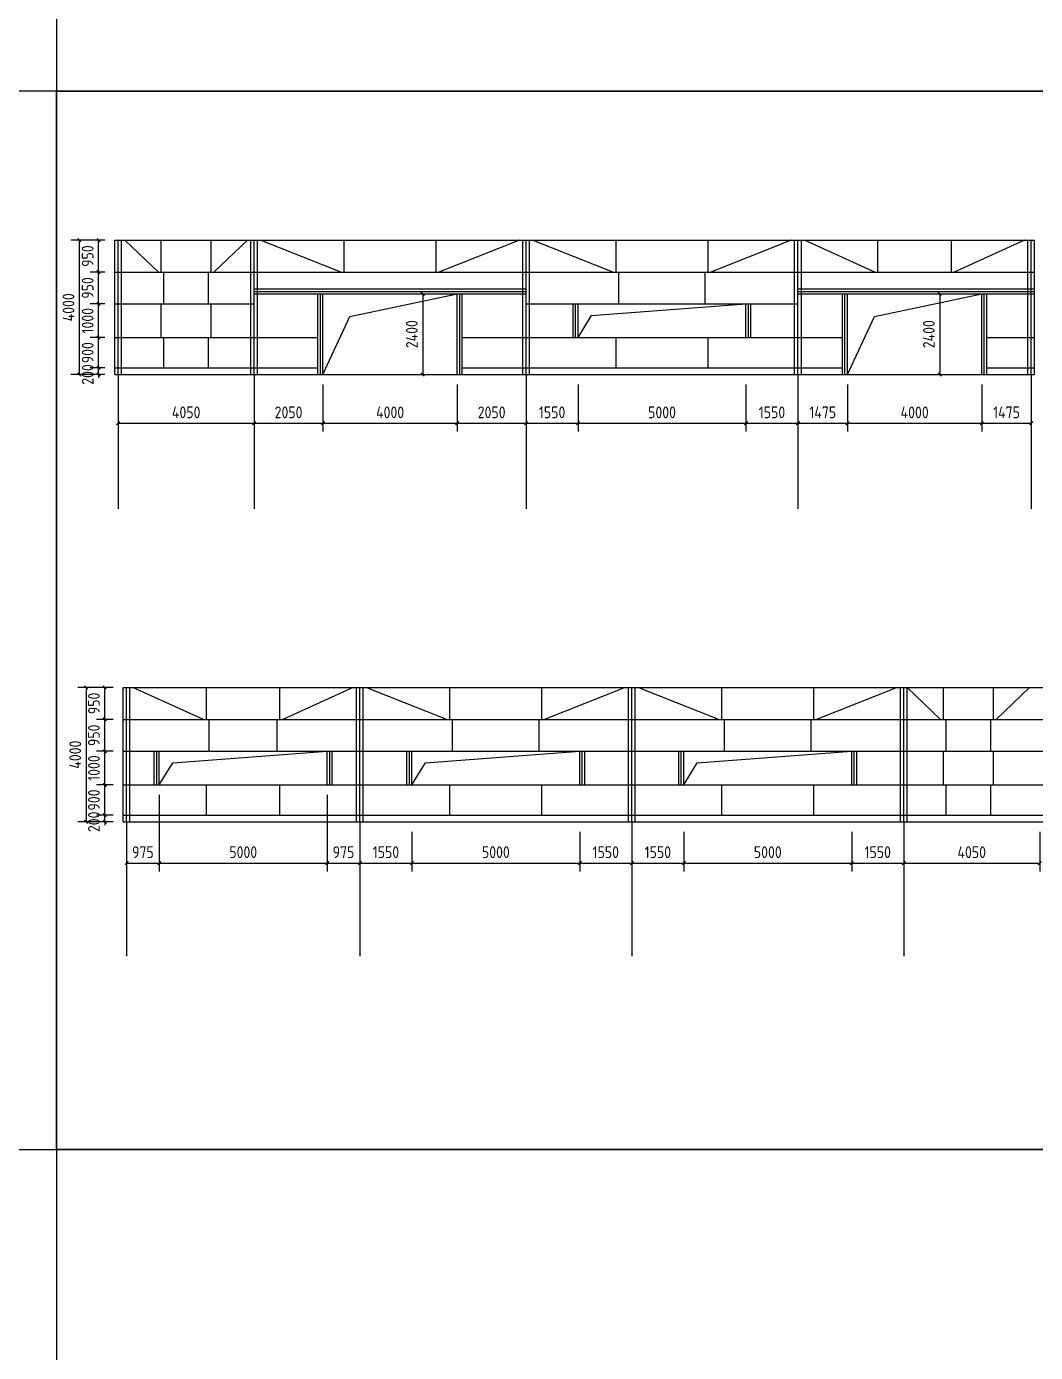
# Model space of a CAD drawing. Extents: x 533809 to 747315, y -17138 to 180511.
# Drawn here: x 594949 to 625005, y 39820 to 79288 of the extents above; entities that cross this region are included whole.
import ezdxf

# ---------------------------------------------------------------- set-up
doc = ezdxf.new("R2010")
doc.units = 0
doc.header["$LTSCALE"] = 1000
doc.header["$MEASUREMENT"] = 0
doc.layers.add('AXIS', color=3, linetype='Continuous')
doc.layers.add('DOTE', color=1, linetype='Continuous')
doc.styles.get("Standard").update_dxf_attribs({"font": 'gbenor.shx', "bigfont": 'gbcbig.shx'})
doc.dimstyles.get("Standard").update_dxf_attribs({"dimscale": 100, "dimtxt": 3.5, "dimasz": 1, "dimexe": 2.5, "dimexo": 3, "dimgap": 1.5, "dimtad": 1, "dimdec": 0, "dimzin": 0, "dimdsep": 46, "dimtxsty": 'Standard', "dimblk": 'ARCHTICK', "dimcen": 0.09, "dimadec": 0, "dimazin": 0, "dimtfac": 1, "dimtdec": 0, "dimtix": 1, "dimtmove": 2, "dimatfit": 3, "dimfxl": 1, "dimtolj": 1, "dimtzin": 0, "dimarcsym": 0})

# ---------------------------------------------------------------- blocks, each defined once
blk = doc.blocks.new('_ArchTick')
at = {"color": 0, "linetype": 'ByBlock', "const_width": 0.4}
blk.add_lwpolyline([(-0.5, -0.5), (0.5, 0.5)], dxfattribs=at)
blk = doc.blocks.new('*D1454')
at = {"layer": 'AXIS', "color": 3, "lineweight": -2}
for p, q in [((601730, 68630), (601730, 67229)), ((603780, 68630), (603780, 67229)), ((601730, 67479), (603780, 67479))]:
    blk.add_line(p, q, dxfattribs=at)
at = {"layer": 'Defpoints', "color": 0}
for p in [(601730, 68930), (603780, 68930), (603780, 67479)]:
    blk.add_point(p, dxfattribs=at)
at = {"layer": 'AXIS', "color": 3, "lineweight": -2, "xscale": 100, "yscale": 100, "zscale": 100, "rotation": 180}
blk.add_blockref('_ArchTick', (601730, 67479), dxfattribs=at)
at = {"layer": 'AXIS', "color": 3, "lineweight": -2, "xscale": 100, "yscale": 100, "zscale": 100}
blk.add_blockref('_ArchTick', (603780, 67479), dxfattribs=at)
at = {"layer": 'AXIS', "color": 0, "insert": (602755, 67804), "char_height": 350, "attachment_point": 5}
blk.add_mtext('\\A1;2050', dxfattribs=at)
blk = doc.blocks.new('*D1455')
at = {"layer": 'AXIS', "color": 3, "lineweight": -2}
for p, q in [((603780, 68630), (603780, 67229)), ((607780, 68630), (607780, 67229)), ((603780, 67479), (607780, 67479))]:
    blk.add_line(p, q, dxfattribs=at)
at = {"layer": 'Defpoints', "color": 0}
for p in [(603780, 68930), (607780, 68930), (607780, 67479)]:
    blk.add_point(p, dxfattribs=at)
at = {"layer": 'AXIS', "color": 3, "lineweight": -2, "xscale": 100, "yscale": 100, "zscale": 100, "rotation": 180}
blk.add_blockref('_ArchTick', (603780, 67479), dxfattribs=at)
at = {"layer": 'AXIS', "color": 3, "lineweight": -2, "xscale": 100, "yscale": 100, "zscale": 100}
blk.add_blockref('_ArchTick', (607780, 67479), dxfattribs=at)
at = {"layer": 'AXIS', "color": 0, "insert": (605780, 67804), "char_height": 350, "attachment_point": 5}
blk.add_mtext('\\A1;4000', dxfattribs=at)
blk = doc.blocks.new('*D1456')
at = {"layer": 'AXIS', "color": 3, "lineweight": -2}
for p, q in [((607780, 68630), (607780, 67229)), ((609830, 68630), (609830, 67229)), ((607780, 67479), (609830, 67479))]:
    blk.add_line(p, q, dxfattribs=at)
at = {"layer": 'Defpoints', "color": 0}
for p in [(607780, 68930), (609830, 68930), (609830, 67479)]:
    blk.add_point(p, dxfattribs=at)
at = {"layer": 'AXIS', "color": 3, "lineweight": -2, "xscale": 100, "yscale": 100, "zscale": 100, "rotation": 180}
blk.add_blockref('_ArchTick', (607780, 67479), dxfattribs=at)
at = {"layer": 'AXIS', "color": 3, "lineweight": -2, "xscale": 100, "yscale": 100, "zscale": 100}
blk.add_blockref('_ArchTick', (609830, 67479), dxfattribs=at)
at = {"layer": 'AXIS', "color": 0, "insert": (608805, 67804), "char_height": 350, "attachment_point": 5}
blk.add_mtext('\\A1;2050', dxfattribs=at)
blk = doc.blocks.new('*D1457')
at = {"layer": 'AXIS', "color": 3, "lineweight": -2}
for p, q in [((609830, 68630), (609830, 67229)), ((611380, 68630), (611380, 67229)), ((609830, 67479), (611380, 67479))]:
    blk.add_line(p, q, dxfattribs=at)
at = {"layer": 'Defpoints', "color": 0}
for p in [(609830, 68930), (611380, 68930), (611380, 67479)]:
    blk.add_point(p, dxfattribs=at)
at = {"layer": 'AXIS', "color": 3, "lineweight": -2, "xscale": 100, "yscale": 100, "zscale": 100, "rotation": 180}
blk.add_blockref('_ArchTick', (609830, 67479), dxfattribs=at)
at = {"layer": 'AXIS', "color": 3, "lineweight": -2, "xscale": 100, "yscale": 100, "zscale": 100}
blk.add_blockref('_ArchTick', (611380, 67479), dxfattribs=at)
at = {"layer": 'AXIS', "color": 0, "insert": (610605, 67804), "char_height": 350, "attachment_point": 5}
blk.add_mtext('\\A1;1550', dxfattribs=at)
blk = doc.blocks.new('*D1458')
at = {"layer": 'AXIS', "color": 3, "lineweight": -2}
for p, q in [((617930, 68630), (617930, 67229)), ((619405, 68630), (619405, 67229)), ((617930, 67479), (619405, 67479))]:
    blk.add_line(p, q, dxfattribs=at)
at = {"layer": 'Defpoints', "color": 0}
for p in [(617930, 68930), (619405, 68930), (619405, 67479)]:
    blk.add_point(p, dxfattribs=at)
at = {"layer": 'AXIS', "color": 3, "lineweight": -2, "xscale": 100, "yscale": 100, "zscale": 100, "rotation": 180}
blk.add_blockref('_ArchTick', (617930, 67479), dxfattribs=at)
at = {"layer": 'AXIS', "color": 3, "lineweight": -2, "xscale": 100, "yscale": 100, "zscale": 100}
blk.add_blockref('_ArchTick', (619405, 67479), dxfattribs=at)
at = {"layer": 'AXIS', "color": 0, "insert": (618667, 67804), "char_height": 350, "attachment_point": 5}
blk.add_mtext('\\A1;1475', dxfattribs=at)
blk = doc.blocks.new('*D1459')
at = {"layer": 'AXIS', "color": 3, "lineweight": -2}
for p, q in [((619405, 68630), (619405, 67229)), ((623405, 68630), (623405, 67229)), ((619405, 67479), (623405, 67479))]:
    blk.add_line(p, q, dxfattribs=at)
at = {"layer": 'Defpoints', "color": 0}
for p in [(619405, 68930), (623405, 68930), (623405, 67479)]:
    blk.add_point(p, dxfattribs=at)
at = {"layer": 'AXIS', "color": 3, "lineweight": -2, "xscale": 100, "yscale": 100, "zscale": 100, "rotation": 180}
blk.add_blockref('_ArchTick', (619405, 67479), dxfattribs=at)
at = {"layer": 'AXIS', "color": 3, "lineweight": -2, "xscale": 100, "yscale": 100, "zscale": 100}
blk.add_blockref('_ArchTick', (623405, 67479), dxfattribs=at)
at = {"layer": 'AXIS', "color": 0, "insert": (621405, 67804), "char_height": 350, "attachment_point": 5}
blk.add_mtext('\\A1;4000', dxfattribs=at)
blk = doc.blocks.new('*D1460')
at = {"layer": 'AXIS', "color": 3, "lineweight": -2}
for p, q in [((623405, 68630), (623405, 67229)), ((624880, 68630), (624880, 67229)), ((623405, 67479), (624880, 67479))]:
    blk.add_line(p, q, dxfattribs=at)
at = {"layer": 'Defpoints', "color": 0}
for p in [(623405, 68930), (624880, 68930), (624880, 67479)]:
    blk.add_point(p, dxfattribs=at)
at = {"layer": 'AXIS', "color": 3, "lineweight": -2, "xscale": 100, "yscale": 100, "zscale": 100, "rotation": 180}
blk.add_blockref('_ArchTick', (623405, 67479), dxfattribs=at)
at = {"layer": 'AXIS', "color": 3, "lineweight": -2, "xscale": 100, "yscale": 100, "zscale": 100}
blk.add_blockref('_ArchTick', (624880, 67479), dxfattribs=at)
at = {"layer": 'AXIS', "color": 0, "insert": (624142, 67804), "char_height": 350, "attachment_point": 5}
blk.add_mtext('\\A1;1475', dxfattribs=at)
blk = doc.blocks.new('*D1461')
at = {"layer": 'AXIS', "color": 3, "lineweight": -2}
for p, q in [((597680, 68630), (597680, 67229)), ((601730, 68630), (601730, 67229)), ((597680, 67479), (601730, 67479))]:
    blk.add_line(p, q, dxfattribs=at)
at = {"layer": 'Defpoints', "color": 0}
for p in [(597680, 68930), (601730, 68930), (601730, 67479)]:
    blk.add_point(p, dxfattribs=at)
at = {"layer": 'AXIS', "color": 3, "lineweight": -2, "xscale": 100, "yscale": 100, "zscale": 100, "rotation": 180}
blk.add_blockref('_ArchTick', (597680, 67479), dxfattribs=at)
at = {"layer": 'AXIS', "color": 3, "lineweight": -2, "xscale": 100, "yscale": 100, "zscale": 100}
blk.add_blockref('_ArchTick', (601730, 67479), dxfattribs=at)
at = {"layer": 'AXIS', "color": 0, "insert": (599705, 67804), "char_height": 350, "attachment_point": 5}
blk.add_mtext('\\A1;4050', dxfattribs=at)
blk = doc.blocks.new('*D1462')
at = {"layer": 'AXIS', "color": 3, "lineweight": -2}
for p, q in [((597280, 70030), (596846, 70030)), ((597096, 69130), (597096, 70030)), ((597280, 69130), (596846, 69130))]:
    blk.add_line(p, q, dxfattribs=at)
at = {"layer": 'Defpoints', "color": 0}
for p in [(597096, 70030), (597580, 70030), (597580, 69130)]:
    blk.add_point(p, dxfattribs=at)
at = {"layer": 'AXIS', "color": 3, "lineweight": -2, "xscale": 100, "yscale": 100, "zscale": 100}
for p, rotation in [((597096, 70030), 90), ((597096, 69130), 270)]:
    blk.add_blockref('_ArchTick', p, dxfattribs=dict(at, rotation=rotation))
at = {"layer": 'AXIS', "color": 0, "insert": (596771, 69580), "char_height": 350, "attachment_point": 5, "rotation": 90}
blk.add_mtext('\\A1;900', dxfattribs=at)
blk = doc.blocks.new('*D1463')
at = {"layer": 'AXIS', "color": 3, "lineweight": -2}
for p, q in [((597280, 71030), (596846, 71030)), ((597096, 70030), (597096, 71030)), ((597280, 70030), (596846, 70030))]:
    blk.add_line(p, q, dxfattribs=at)
at = {"layer": 'Defpoints', "color": 0}
for p in [(597096, 71030), (597580, 71030), (597580, 70030)]:
    blk.add_point(p, dxfattribs=at)
at = {"layer": 'AXIS', "color": 3, "lineweight": -2, "xscale": 100, "yscale": 100, "zscale": 100}
for p, rotation in [((597096, 71030), 90), ((597096, 70030), 270)]:
    blk.add_blockref('_ArchTick', p, dxfattribs=dict(at, rotation=rotation))
at = {"layer": 'AXIS', "color": 0, "insert": (596771, 70530), "char_height": 350, "attachment_point": 5, "rotation": 90}
blk.add_mtext('\\A1;1000', dxfattribs=at)
blk = doc.blocks.new('*D1464')
at = {"layer": 'AXIS', "color": 3, "lineweight": -2}
for p, q in [((597280, 71980), (596846, 71980)), ((597096, 71030), (597096, 71980)), ((597280, 71030), (596846, 71030))]:
    blk.add_line(p, q, dxfattribs=at)
at = {"layer": 'Defpoints', "color": 0}
for p in [(597096, 71980), (597580, 71980), (597580, 71030)]:
    blk.add_point(p, dxfattribs=at)
at = {"layer": 'AXIS', "color": 3, "lineweight": -2, "xscale": 100, "yscale": 100, "zscale": 100}
for p, rotation in [((597096, 71980), 90), ((597096, 71030), 270)]:
    blk.add_blockref('_ArchTick', p, dxfattribs=dict(at, rotation=rotation))
at = {"layer": 'AXIS', "color": 0, "insert": (596771, 71505), "char_height": 350, "attachment_point": 5, "rotation": 90}
blk.add_mtext('\\A1;950', dxfattribs=at)
blk = doc.blocks.new('*D1465')
at = {"layer": 'AXIS', "color": 3, "lineweight": -2}
for p, q in [((597280, 72930), (596846, 72930)), ((597096, 71980), (597096, 72930)), ((597280, 71980), (596846, 71980))]:
    blk.add_line(p, q, dxfattribs=at)
at = {"layer": 'Defpoints', "color": 0}
for p in [(597096, 72930), (597580, 72930), (597580, 71980)]:
    blk.add_point(p, dxfattribs=at)
at = {"layer": 'AXIS', "color": 3, "lineweight": -2, "xscale": 100, "yscale": 100, "zscale": 100}
for p, rotation in [((597096, 72930), 90), ((597096, 71980), 270)]:
    blk.add_blockref('_ArchTick', p, dxfattribs=dict(at, rotation=rotation))
at = {"layer": 'AXIS', "color": 0, "insert": (596771, 72455), "char_height": 350, "attachment_point": 5, "rotation": 90}
blk.add_mtext('\\A1;950', dxfattribs=at)
blk = doc.blocks.new('*D1466')
at = {"layer": 'AXIS', "color": 3, "lineweight": -2}
for p, q in [((597530, 56715), (597032, 56715)), ((597282, 55815), (597282, 56715)), ((597530, 55815), (597032, 55815))]:
    blk.add_line(p, q, dxfattribs=at)
at = {"layer": 'Defpoints', "color": 0}
for p in [(597282, 56715), (597830, 56715), (597830, 55815)]:
    blk.add_point(p, dxfattribs=at)
at = {"layer": 'AXIS', "color": 3, "lineweight": -2, "xscale": 100, "yscale": 100, "zscale": 100}
for p, rotation in [((597282, 56715), 90), ((597282, 55815), 270)]:
    blk.add_blockref('_ArchTick', p, dxfattribs=dict(at, rotation=rotation))
at = {"layer": 'AXIS', "color": 0, "insert": (596957, 56265), "char_height": 350, "attachment_point": 5, "rotation": 90}
blk.add_mtext('\\A1;900', dxfattribs=at)
blk = doc.blocks.new('*D1467')
at = {"layer": 'AXIS', "color": 3, "lineweight": -2}
for p, q in [((597530, 57715), (597032, 57715)), ((597282, 56715), (597282, 57715)), ((597530, 56715), (597032, 56715))]:
    blk.add_line(p, q, dxfattribs=at)
at = {"layer": 'Defpoints', "color": 0}
for p in [(597282, 57715), (597830, 57715), (597830, 56715)]:
    blk.add_point(p, dxfattribs=at)
at = {"layer": 'AXIS', "color": 3, "lineweight": -2, "xscale": 100, "yscale": 100, "zscale": 100}
for p, rotation in [((597282, 57715), 90), ((597282, 56715), 270)]:
    blk.add_blockref('_ArchTick', p, dxfattribs=dict(at, rotation=rotation))
at = {"layer": 'AXIS', "color": 0, "insert": (596957, 57215), "char_height": 350, "attachment_point": 5, "rotation": 90}
blk.add_mtext('\\A1;1000', dxfattribs=at)
blk = doc.blocks.new('*D1468')
at = {"layer": 'AXIS', "color": 3, "lineweight": -2}
for p, q in [((597530, 58665), (597032, 58665)), ((597282, 57715), (597282, 58665)), ((597530, 57715), (597032, 57715))]:
    blk.add_line(p, q, dxfattribs=at)
at = {"layer": 'Defpoints', "color": 0}
for p in [(597282, 58665), (597830, 58665), (597830, 57715)]:
    blk.add_point(p, dxfattribs=at)
at = {"layer": 'AXIS', "color": 3, "lineweight": -2, "xscale": 100, "yscale": 100, "zscale": 100}
for p, rotation in [((597282, 58665), 90), ((597282, 57715), 270)]:
    blk.add_blockref('_ArchTick', p, dxfattribs=dict(at, rotation=rotation))
at = {"layer": 'AXIS', "color": 0, "insert": (596957, 58190), "char_height": 350, "attachment_point": 5, "rotation": 90}
blk.add_mtext('\\A1;950', dxfattribs=at)
blk = doc.blocks.new('*D1469')
at = {"layer": 'AXIS', "color": 3, "lineweight": -2}
for p, q in [((597530, 59615), (597032, 59615)), ((597282, 58665), (597282, 59615)), ((597530, 58665), (597032, 58665))]:
    blk.add_line(p, q, dxfattribs=at)
at = {"layer": 'Defpoints', "color": 0}
for p in [(597282, 59615), (597830, 59615), (597830, 58665)]:
    blk.add_point(p, dxfattribs=at)
at = {"layer": 'AXIS', "color": 3, "lineweight": -2, "xscale": 100, "yscale": 100, "zscale": 100}
for p, rotation in [((597282, 59615), 90), ((597282, 58665), 270)]:
    blk.add_blockref('_ArchTick', p, dxfattribs=dict(at, rotation=rotation))
at = {"layer": 'AXIS', "color": 0, "insert": (596957, 59140), "char_height": 350, "attachment_point": 5, "rotation": 90}
blk.add_mtext('\\A1;950', dxfattribs=at)
blk = doc.blocks.new('*D1470')
at = {"layer": 'AXIS', "color": 3, "lineweight": -2}
for p, q in [((597530, 59615), (596474, 59615)), ((596724, 59615), (596724, 55615)), ((597530, 55615), (596474, 55615))]:
    blk.add_line(p, q, dxfattribs=at)
at = {"layer": 'Defpoints', "color": 0}
for p in [(597830, 59615), (596724, 55615), (597830, 55615)]:
    blk.add_point(p, dxfattribs=at)
at = {"layer": 'AXIS', "color": 3, "lineweight": -2, "xscale": 100, "yscale": 100, "zscale": 100}
for p, rotation in [((596724, 59615), 90), ((596724, 55615), 270)]:
    blk.add_blockref('_ArchTick', p, dxfattribs=dict(at, rotation=rotation))
at = {"layer": 'AXIS', "color": 0, "insert": (596399, 57615), "char_height": 350, "attachment_point": 5, "rotation": 90}
blk.add_mtext('\\A1;4000', dxfattribs=at)
blk = doc.blocks.new('*D1471')
at = {"layer": 'AXIS', "color": 3, "lineweight": -2}
for p, q in [((597280, 72930), (596274, 72930)), ((596524, 68930), (596524, 72930)), ((597280, 68930), (596274, 68930))]:
    blk.add_line(p, q, dxfattribs=at)
at = {"layer": 'Defpoints', "color": 0}
for p in [(596524, 72930), (597580, 72930), (597580, 68930)]:
    blk.add_point(p, dxfattribs=at)
at = {"layer": 'AXIS', "color": 3, "lineweight": -2, "xscale": 100, "yscale": 100, "zscale": 100}
for p, rotation in [((596524, 72930), 90), ((596524, 68930), 270)]:
    blk.add_blockref('_ArchTick', p, dxfattribs=dict(at, rotation=rotation))
at = {"layer": 'AXIS', "color": 0, "insert": (596199, 70930), "char_height": 350, "attachment_point": 5, "rotation": 90}
blk.add_mtext('\\A1;4000', dxfattribs=at)
blk = doc.blocks.new('*D1472')
at = {"layer": 'AXIS', "color": 3, "lineweight": -2}
for p, q in [((611380, 68630), (611380, 67229)), ((616380, 68630), (616380, 67229)), ((611380, 67479), (616380, 67479))]:
    blk.add_line(p, q, dxfattribs=at)
at = {"layer": 'Defpoints', "color": 0}
for p in [(611380, 68930), (616380, 68930), (616380, 67479)]:
    blk.add_point(p, dxfattribs=at)
at = {"layer": 'AXIS', "color": 3, "lineweight": -2, "xscale": 100, "yscale": 100, "zscale": 100, "rotation": 180}
blk.add_blockref('_ArchTick', (611380, 67479), dxfattribs=at)
at = {"layer": 'AXIS', "color": 3, "lineweight": -2, "xscale": 100, "yscale": 100, "zscale": 100}
blk.add_blockref('_ArchTick', (616380, 67479), dxfattribs=at)
at = {"layer": 'AXIS', "color": 0, "insert": (613880, 67804), "char_height": 350, "attachment_point": 5}
blk.add_mtext('\\A1;5000', dxfattribs=at)
blk = doc.blocks.new('*D1473')
at = {"layer": 'AXIS', "color": 3, "lineweight": -2}
for p, q in [((616380, 68630), (616380, 67229)), ((617930, 68630), (617930, 67229)), ((616380, 67479), (617930, 67479))]:
    blk.add_line(p, q, dxfattribs=at)
at = {"layer": 'Defpoints', "color": 0}
for p in [(616380, 68930), (617930, 68930), (617930, 67479)]:
    blk.add_point(p, dxfattribs=at)
at = {"layer": 'AXIS', "color": 3, "lineweight": -2, "xscale": 100, "yscale": 100, "zscale": 100, "rotation": 180}
blk.add_blockref('_ArchTick', (616380, 67479), dxfattribs=at)
at = {"layer": 'AXIS', "color": 3, "lineweight": -2, "xscale": 100, "yscale": 100, "zscale": 100}
blk.add_blockref('_ArchTick', (617930, 67479), dxfattribs=at)
at = {"layer": 'AXIS', "color": 0, "insert": (617155, 67804), "char_height": 350, "attachment_point": 5}
blk.add_mtext('\\A1;1550', dxfattribs=at)
blk = doc.blocks.new('*D1474')
at = {"layer": 'AXIS', "color": 3, "lineweight": -2}
for p, q in [((598905, 56415), (598905, 54137)), ((597930, 55315), (597930, 54137)), ((597930, 54387), (598905, 54387))]:
    blk.add_line(p, q, dxfattribs=at)
at = {"layer": 'Defpoints', "color": 0}
for p in [(598905, 56715), (597930, 55615), (598905, 54387)]:
    blk.add_point(p, dxfattribs=at)
at = {"layer": 'AXIS', "color": 3, "lineweight": -2, "xscale": 100, "yscale": 100, "zscale": 100, "rotation": 180}
blk.add_blockref('_ArchTick', (597930, 54387), dxfattribs=at)
at = {"layer": 'AXIS', "color": 3, "lineweight": -2, "xscale": 100, "yscale": 100, "zscale": 100}
blk.add_blockref('_ArchTick', (598905, 54387), dxfattribs=at)
at = {"layer": 'AXIS', "color": 0, "insert": (598417, 54712), "char_height": 350, "attachment_point": 5}
blk.add_mtext('\\A1;975', dxfattribs=at)
blk = doc.blocks.new('*D1475')
at = {"layer": 'AXIS', "color": 3, "lineweight": -2}
for p, q in [((598905, 56415), (598905, 54137)), ((603905, 56415), (603905, 54137)), ((598905, 54387), (603905, 54387))]:
    blk.add_line(p, q, dxfattribs=at)
at = {"layer": 'Defpoints', "color": 0}
for p in [(598905, 56715), (603905, 56715), (603905, 54387)]:
    blk.add_point(p, dxfattribs=at)
at = {"layer": 'AXIS', "color": 3, "lineweight": -2, "xscale": 100, "yscale": 100, "zscale": 100, "rotation": 180}
blk.add_blockref('_ArchTick', (598905, 54387), dxfattribs=at)
at = {"layer": 'AXIS', "color": 3, "lineweight": -2, "xscale": 100, "yscale": 100, "zscale": 100}
blk.add_blockref('_ArchTick', (603905, 54387), dxfattribs=at)
at = {"layer": 'AXIS', "color": 0, "insert": (601405, 54712), "char_height": 350, "attachment_point": 5}
blk.add_mtext('\\A1;5000', dxfattribs=at)
blk = doc.blocks.new('*D1476')
at = {"layer": 'AXIS', "color": 3, "lineweight": -2}
for p, q in [((603905, 56415), (603905, 54137)), ((604880, 55315), (604880, 54137)), ((603905, 54387), (604880, 54387))]:
    blk.add_line(p, q, dxfattribs=at)
at = {"layer": 'Defpoints', "color": 0}
for p in [(603905, 56715), (604880, 55615), (604880, 54387)]:
    blk.add_point(p, dxfattribs=at)
at = {"layer": 'AXIS', "color": 3, "lineweight": -2, "xscale": 100, "yscale": 100, "zscale": 100, "rotation": 180}
blk.add_blockref('_ArchTick', (603905, 54387), dxfattribs=at)
at = {"layer": 'AXIS', "color": 3, "lineweight": -2, "xscale": 100, "yscale": 100, "zscale": 100}
blk.add_blockref('_ArchTick', (604880, 54387), dxfattribs=at)
at = {"layer": 'AXIS', "color": 0, "insert": (604392, 54712), "char_height": 350, "attachment_point": 5}
blk.add_mtext('\\A1;975', dxfattribs=at)
blk = doc.blocks.new('*D1477')
at = {"layer": 'AXIS', "color": 3, "lineweight": -2}
for p, q in [((604880, 55315), (604880, 54137)), ((606430, 55315), (606430, 54137)), ((604880, 54387), (606430, 54387))]:
    blk.add_line(p, q, dxfattribs=at)
at = {"layer": 'Defpoints', "color": 0}
for p in [(604880, 55615), (606430, 55615), (606430, 54387)]:
    blk.add_point(p, dxfattribs=at)
at = {"layer": 'AXIS', "color": 3, "lineweight": -2, "xscale": 100, "yscale": 100, "zscale": 100, "rotation": 180}
blk.add_blockref('_ArchTick', (604880, 54387), dxfattribs=at)
at = {"layer": 'AXIS', "color": 3, "lineweight": -2, "xscale": 100, "yscale": 100, "zscale": 100}
blk.add_blockref('_ArchTick', (606430, 54387), dxfattribs=at)
at = {"layer": 'AXIS', "color": 0, "insert": (605655, 54712), "char_height": 350, "attachment_point": 5}
blk.add_mtext('\\A1;1550', dxfattribs=at)
blk = doc.blocks.new('*D1478')
at = {"layer": 'AXIS', "color": 3, "lineweight": -2}
for p, q in [((606430, 55315), (606430, 54137)), ((611430, 55315), (611430, 54137)), ((606430, 54387), (611430, 54387))]:
    blk.add_line(p, q, dxfattribs=at)
at = {"layer": 'Defpoints', "color": 0}
for p in [(606430, 55615), (611430, 55615), (611430, 54387)]:
    blk.add_point(p, dxfattribs=at)
at = {"layer": 'AXIS', "color": 3, "lineweight": -2, "xscale": 100, "yscale": 100, "zscale": 100, "rotation": 180}
blk.add_blockref('_ArchTick', (606430, 54387), dxfattribs=at)
at = {"layer": 'AXIS', "color": 3, "lineweight": -2, "xscale": 100, "yscale": 100, "zscale": 100}
blk.add_blockref('_ArchTick', (611430, 54387), dxfattribs=at)
at = {"layer": 'AXIS', "color": 0, "insert": (608930, 54712), "char_height": 350, "attachment_point": 5}
blk.add_mtext('\\A1;5000', dxfattribs=at)
blk = doc.blocks.new('*D1479')
at = {"layer": 'AXIS', "color": 3, "lineweight": -2}
for p, q in [((611430, 55315), (611430, 54137)), ((612980, 55315), (612980, 54137)), ((611430, 54387), (612980, 54387))]:
    blk.add_line(p, q, dxfattribs=at)
at = {"layer": 'Defpoints', "color": 0}
for p in [(611430, 55615), (612980, 55615), (612980, 54387)]:
    blk.add_point(p, dxfattribs=at)
at = {"layer": 'AXIS', "color": 3, "lineweight": -2, "xscale": 100, "yscale": 100, "zscale": 100, "rotation": 180}
blk.add_blockref('_ArchTick', (611430, 54387), dxfattribs=at)
at = {"layer": 'AXIS', "color": 3, "lineweight": -2, "xscale": 100, "yscale": 100, "zscale": 100}
blk.add_blockref('_ArchTick', (612980, 54387), dxfattribs=at)
at = {"layer": 'AXIS', "color": 0, "insert": (612205, 54712), "char_height": 350, "attachment_point": 5}
blk.add_mtext('\\A1;1550', dxfattribs=at)
blk = doc.blocks.new('*D1480')
at = {"layer": 'AXIS', "color": 3, "lineweight": -2}
for p, q in [((612980, 55315), (612980, 54137)), ((614530, 55315), (614530, 54137)), ((612980, 54387), (614530, 54387))]:
    blk.add_line(p, q, dxfattribs=at)
at = {"layer": 'Defpoints', "color": 0}
for p in [(612980, 55615), (614530, 55615), (614530, 54387)]:
    blk.add_point(p, dxfattribs=at)
at = {"layer": 'AXIS', "color": 3, "lineweight": -2, "xscale": 100, "yscale": 100, "zscale": 100, "rotation": 180}
blk.add_blockref('_ArchTick', (612980, 54387), dxfattribs=at)
at = {"layer": 'AXIS', "color": 3, "lineweight": -2, "xscale": 100, "yscale": 100, "zscale": 100}
blk.add_blockref('_ArchTick', (614530, 54387), dxfattribs=at)
at = {"layer": 'AXIS', "color": 0, "insert": (613755, 54712), "char_height": 350, "attachment_point": 5}
blk.add_mtext('\\A1;1550', dxfattribs=at)
blk = doc.blocks.new('*D1481')
at = {"layer": 'AXIS', "color": 3, "lineweight": -2}
for p, q in [((614530, 55315), (614530, 54137)), ((619530, 55315), (619530, 54137)), ((614530, 54387), (619530, 54387))]:
    blk.add_line(p, q, dxfattribs=at)
at = {"layer": 'Defpoints', "color": 0}
for p in [(614530, 55615), (619530, 55615), (619530, 54387)]:
    blk.add_point(p, dxfattribs=at)
at = {"layer": 'AXIS', "color": 3, "lineweight": -2, "xscale": 100, "yscale": 100, "zscale": 100, "rotation": 180}
blk.add_blockref('_ArchTick', (614530, 54387), dxfattribs=at)
at = {"layer": 'AXIS', "color": 3, "lineweight": -2, "xscale": 100, "yscale": 100, "zscale": 100}
blk.add_blockref('_ArchTick', (619530, 54387), dxfattribs=at)
at = {"layer": 'AXIS', "color": 0, "insert": (617030, 54712), "char_height": 350, "attachment_point": 5}
blk.add_mtext('\\A1;5000', dxfattribs=at)
blk = doc.blocks.new('*D1482')
at = {"layer": 'AXIS', "color": 3, "lineweight": -2}
for p, q in [((619530, 55315), (619530, 54137)), ((621080, 55315), (621080, 54137)), ((619530, 54387), (621080, 54387))]:
    blk.add_line(p, q, dxfattribs=at)
at = {"layer": 'Defpoints', "color": 0}
for p in [(619530, 55615), (621080, 55615), (621080, 54387)]:
    blk.add_point(p, dxfattribs=at)
at = {"layer": 'AXIS', "color": 3, "lineweight": -2, "xscale": 100, "yscale": 100, "zscale": 100, "rotation": 180}
blk.add_blockref('_ArchTick', (619530, 54387), dxfattribs=at)
at = {"layer": 'AXIS', "color": 3, "lineweight": -2, "xscale": 100, "yscale": 100, "zscale": 100}
blk.add_blockref('_ArchTick', (621080, 54387), dxfattribs=at)
at = {"layer": 'AXIS', "color": 0, "insert": (620305, 54712), "char_height": 350, "attachment_point": 5}
blk.add_mtext('\\A1;1550', dxfattribs=at)
blk = doc.blocks.new('*D1483')
at = {"layer": 'AXIS', "color": 3, "lineweight": -2}
for p, q in [((621080, 55315), (621080, 54137)), ((625130, 55315), (625130, 54137)), ((621080, 54387), (625130, 54387))]:
    blk.add_line(p, q, dxfattribs=at)
at = {"layer": 'Defpoints', "color": 0}
for p in [(621080, 55615), (625130, 55615), (625130, 54387)]:
    blk.add_point(p, dxfattribs=at)
at = {"layer": 'AXIS', "color": 3, "lineweight": -2, "xscale": 100, "yscale": 100, "zscale": 100, "rotation": 180}
blk.add_blockref('_ArchTick', (621080, 54387), dxfattribs=at)
at = {"layer": 'AXIS', "color": 3, "lineweight": -2, "xscale": 100, "yscale": 100, "zscale": 100}
blk.add_blockref('_ArchTick', (625130, 54387), dxfattribs=at)
at = {"layer": 'AXIS', "color": 0, "insert": (623105, 54712), "char_height": 350, "attachment_point": 5}
blk.add_mtext('\\A1;4050', dxfattribs=at)
blk = doc.blocks.new('*D1872')
at = {"layer": 'AXIS', "color": 3, "lineweight": -2}
for p, q in [((597280, 69130), (596846, 69130)), ((597096, 69130), (597096, 69230)), ((597096, 68930), (597096, 69130)), ((597280, 68930), (596846, 68930)), ((597096, 68930), (597096, 68830))]:
    blk.add_line(p, q, dxfattribs=at)
at = {"layer": 'Defpoints', "color": 0}
for p in [(597096, 69130), (597580, 69130), (597580, 68930)]:
    blk.add_point(p, dxfattribs=at)
at = {"layer": 'AXIS', "color": 3, "lineweight": -2, "xscale": 100, "yscale": 100, "zscale": 100}
for p, rotation in [((597096, 69130), 270), ((597096, 68930), 90)]:
    blk.add_blockref('_ArchTick', p, dxfattribs=dict(at, rotation=rotation))
at = {"layer": 'AXIS', "color": 0, "insert": (596771, 68930), "char_height": 350, "attachment_point": 5, "rotation": 90}
blk.add_mtext('\\A1;200', dxfattribs=at)
blk = doc.blocks.new('*D1874')
at = {"layer": 'AXIS', "color": 3, "lineweight": -2}
for p, q in [((597530, 55815), (597032, 55815)), ((597282, 55815), (597282, 55915)), ((597282, 55615), (597282, 55815)), ((597530, 55615), (597032, 55615)), ((597282, 55615), (597282, 55515))]:
    blk.add_line(p, q, dxfattribs=at)
at = {"layer": 'Defpoints', "color": 0}
for p in [(597282, 55815), (597830, 55815), (597830, 55615)]:
    blk.add_point(p, dxfattribs=at)
at = {"layer": 'AXIS', "color": 3, "lineweight": -2, "xscale": 100, "yscale": 100, "zscale": 100}
for p, rotation in [((597282, 55815), 270), ((597282, 55615), 90)]:
    blk.add_blockref('_ArchTick', p, dxfattribs=dict(at, rotation=rotation))
at = {"layer": 'AXIS', "color": 0, "insert": (596957, 55615), "char_height": 350, "attachment_point": 5, "rotation": 90}
blk.add_mtext('\\A1;200', dxfattribs=at)
blk = doc.blocks.new('*D2692')
at = {"layer": 'AXIS', "color": 3, "lineweight": -2}
for p, q in [((606533, 71330), (607003, 71330)), ((606753, 71330), (606753, 68930)), ((606533, 68930), (607003, 68930))]:
    blk.add_line(p, q, dxfattribs=at)
at = {"layer": 'Defpoints', "color": 0}
for p in [(606233, 71330), (606233, 68930), (606753, 68930)]:
    blk.add_point(p, dxfattribs=at)
at = {"layer": 'AXIS', "color": 3, "lineweight": -2, "xscale": 100, "yscale": 100, "zscale": 100}
for p, rotation in [((606753, 71330), 90), ((606753, 68930), 270)]:
    blk.add_blockref('_ArchTick', p, dxfattribs=dict(at, rotation=rotation))
at = {"layer": 'AXIS', "color": 0, "insert": (606428, 70130), "char_height": 350, "attachment_point": 5, "rotation": 90}
blk.add_mtext('\\A1;2400', dxfattribs=at)
blk = doc.blocks.new('*D2693')
at = {"layer": 'AXIS', "color": 3, "lineweight": -2}
for p, q in [((622153, 71330), (622153, 68930)), ((622158, 71330), (622403, 71330)), ((622158, 68930), (622403, 68930))]:
    blk.add_line(p, q, dxfattribs=at)
at = {"layer": 'Defpoints', "color": 0}
for p in [(621858, 71330), (621858, 68930), (622153, 68930)]:
    blk.add_point(p, dxfattribs=at)
at = {"layer": 'AXIS', "color": 3, "lineweight": -2, "xscale": 100, "yscale": 100, "zscale": 100}
for p, rotation in [((622153, 71330), 90), ((622153, 68930), 270)]:
    blk.add_blockref('_ArchTick', p, dxfattribs=dict(at, rotation=rotation))
at = {"layer": 'AXIS', "color": 0, "insert": (621828, 70130), "char_height": 350, "attachment_point": 5, "rotation": 90}
blk.add_mtext('\\A1;2400', dxfattribs=at)

msp = doc.modelspace()

# ---------------------------------------------------------------- linework, layer by layer
for p, q in [((597579.7, 72930.3), (624979.7, 72930.3)), ((597579.7, 71980.3), (624979.7, 71980.3)), ((601729.7, 71480.3), (609829.7, 71480.3)), ((617929.7, 71480.3), (624979.7, 71480.3)), ((601729.7, 71405.3), (609829.7, 71405.3)), ((601729.7, 71330.3), (609829.7, 71330.3)), ((604580.5, 70658.7), (607779.7, 71330.3)), ((617929.7, 71405.3), (624979.7, 71405.3)), ((617929.7, 71330.3), (624979.7, 71330.3)), ((620205.5, 70658.7), (623404.7, 71330.3)), ((597579.7, 71030.3), (601729.7, 71030.3)), ((603779.7, 68930.3), (604580.5, 70658.7)), ((609829.7, 71030.3), (617929.7, 71030.3)), ((611379.7, 70030.3), (611781.1, 70684)), ((611781.1, 70684), (616379.7, 71030.3)), ((619404.7, 68930.3), (620205.5, 70658.7)), ((597579.7, 70030.3), (603629.7, 70030.3)), ((607929.7, 70030.3), (619254.7, 70030.3)), ((623554.7, 70030.3), (624979.7, 70030.3)), ((597579.7, 69130.3), (603629.7, 69130.3)), ((607929.7, 69130.3), (619254.7, 69130.3)), ((623554.7, 69130.3), (624979.7, 69130.3)), ((597579.7, 68930.3), (624979.7, 68930.3)), ((597829.7, 59615.3), (625229.7, 59615.3)), ((597829.7, 58665.3), (625229.7, 58665.3)), ((597829.7, 57715.3), (625229.7, 57715.3)), ((599306.1, 57369), (603904.7, 57715.3)), ((606831.1, 57369), (611429.7, 57715.3)), ((614931.1, 57369), (619529.7, 57715.3)), ((598904.7, 56715.3), (599306.1, 57369)), ((606429.7, 56715.3), (606831.1, 57369)), ((614529.7, 56715.3), (614931.1, 57369)), ((597829.7, 56715.3), (625229.7, 56715.3)), ((597829.7, 55815.3), (625229.7, 55815.3)), ((597829.7, 55615.3), (625229.7, 55615.3))]:
    msp.add_line(p, q)
at = {"color": 6}
for p, q in [((597879.7, 72930.3), (598879.7, 71980.3)), ((600529.7, 71980.3), (601529.7, 72930.3)), ((601929.7, 72930.3), (604329.7, 71980.3)), ((609629.7, 72930.3), (607229.7, 71980.3)), ((610029.7, 72930.3), (612429.7, 71980.3)), ((617729.7, 72930.3), (615329.7, 71980.3)), ((618129.7, 72930.3), (620229.7, 71980.3)), ((624679.7, 72930.3), (622579.7, 71980.3)), ((598129.7, 59615.3), (600229.7, 58665.3)), ((604679.7, 59615.3), (602579.7, 58665.3)), ((605079.7, 59615.3), (607479.7, 58665.3)), ((612779.7, 59615.3), (610379.7, 58665.3)), ((613179.7, 59615.3), (615579.7, 58665.3)), ((620879.7, 59615.3), (618479.7, 58665.3)), ((621179.7, 59615.3), (622179.7, 58665.3)), ((623829.7, 58665.3), (624829.7, 59615.3))]:
    msp.add_line(p, q, dxfattribs=at)
for points in [[(595839.1, 77362.3), (640389.1, 77362.3), (640389.1, 108862.3), (595839.1, 108862.3)], [(551289.1, 45862.3), (595839.1, 45862.3), (595839.1, 77362.3), (551289.1, 77362.3)], [(595839.1, 45862.3), (640389.1, 45862.3), (640389.1, 77362.3), (595839.1, 77362.3)], [(595839.1, 14362.3), (640389.1, 14362.3), (640389.1, 45862.3), (595839.1, 45862.3)]]:
    msp.add_lwpolyline(points, close=True)
at = {"layer": 'AXIS'}
for p, q in [((597679.7, 68930.3), (597679.7, 64930.3)), ((601729.7, 68930.3), (601729.7, 64930.3)), ((609829.7, 68930.3), (609829.7, 64930.3)), ((617929.7, 68930.3), (617929.7, 64930.3)), ((624879.7, 68930.3), (624879.7, 64930.3)), ((597929.7, 55615.3), (597929.7, 51615.3)), ((604879.7, 55615.3), (604879.7, 51615.3)), ((612979.7, 55615.3), (612979.7, 51615.3)), ((621079.7, 55615.3), (621079.7, 51615.3))]:
    msp.add_line(p, q, dxfattribs=at)
at = {"layer": 'DOTE', "color": 0}
for p, q in [((597579.7, 68930.3), (597579.7, 72930.3)), ((597779.7, 68930.3), (597779.7, 72930.3)), ((601629.7, 68930.3), (601629.7, 72930.3)), ((601829.7, 68930.3), (601829.7, 72930.3)), ((609729.7, 68930.3), (609729.7, 72930.3)), ((609929.7, 68930.3), (609929.7, 72930.3)), ((617829.7, 68930.3), (617829.7, 72930.3)), ((618029.7, 68930.3), (618029.7, 72930.3)), ((624779.7, 68930.3), (624779.7, 72930.3)), ((624979.7, 68930.3), (624979.7, 72930.3)), ((603629.7, 68930.3), (603629.7, 71330.3)), ((603704.7, 68930.3), (603704.7, 71330.3)), ((603779.7, 68930.3), (603779.7, 71330.3)), ((607779.7, 68930.3), (607779.7, 71330.3)), ((607854.7, 68930.3), (607854.7, 71330.3)), ((607929.7, 68930.3), (607929.7, 71330.3)), ((619254.7, 68930.3), (619254.7, 71330.3)), ((619329.7, 68930.3), (619329.7, 71330.3)), ((619404.7, 68930.3), (619404.7, 71330.3)), ((623404.7, 68930.3), (623404.7, 71330.3)), ((623479.7, 68930.3), (623479.7, 71330.3)), ((623554.7, 68930.3), (623554.7, 71330.3)), ((611229.7, 70030.3), (611229.7, 71030.3)), ((611304.7, 70030.3), (611304.7, 71030.3)), ((611379.7, 70030.3), (611379.7, 71030.3)), ((616379.7, 70030.3), (616379.7, 71030.3)), ((616454.7, 70030.3), (616454.7, 71030.3)), ((616529.7, 70030.3), (616529.7, 71030.3)), ((597829.7, 55615.3), (597829.7, 59615.3)), ((598029.7, 55615.3), (598029.7, 59615.3)), ((604779.7, 55615.3), (604779.7, 59615.3)), ((604979.7, 55615.3), (604979.7, 59615.3)), ((612879.7, 55615.3), (612879.7, 59615.3)), ((613079.7, 55615.3), (613079.7, 59615.3)), ((620979.7, 55615.3), (620979.7, 59615.3)), ((621179.7, 55615.3), (621179.7, 59615.3)), ((598754.7, 56715.3), (598754.7, 57715.3)), ((598829.7, 56715.3), (598829.7, 57715.3)), ((598904.7, 56715.3), (598904.7, 57715.3)), ((603904.7, 56715.3), (603904.7, 57715.3)), ((603979.7, 56715.3), (603979.7, 57715.3)), ((604054.7, 56715.3), (604054.7, 57715.3)), ((606279.7, 56715.3), (606279.7, 57715.3)), ((606354.7, 56715.3), (606354.7, 57715.3)), ((606429.7, 56715.3), (606429.7, 57715.3)), ((611429.7, 56715.3), (611429.7, 57715.3)), ((611504.7, 56715.3), (611504.7, 57715.3)), ((611579.7, 56715.3), (611579.7, 57715.3)), ((614379.7, 56715.3), (614379.7, 57715.3)), ((614454.7, 56715.3), (614454.7, 57715.3)), ((614529.7, 56715.3), (614529.7, 57715.3)), ((619529.7, 56715.3), (619529.7, 57715.3)), ((619604.7, 56715.3), (619604.7, 57715.3)), ((619679.7, 56715.3), (619679.7, 57715.3))]:
    msp.add_line(p, q, dxfattribs=at)
at = {"layer": 'DOTE'}
for p, q in [((597679.7, 68930.3), (597679.7, 72930.3)), ((601729.7, 68930.3), (601729.7, 72930.3)), ((609829.7, 68930.3), (609829.7, 72930.3)), ((617929.7, 68930.3), (617929.7, 72930.3)), ((624879.7, 68930.3), (624879.7, 72930.3)), ((597929.7, 55615.3), (597929.7, 59615.3)), ((604879.7, 55615.3), (604879.7, 59615.3)), ((612979.7, 55615.3), (612979.7, 59615.3)), ((621079.7, 55615.3), (621079.7, 59615.3))]:
    msp.add_line(p, q, dxfattribs=at)
at = {"layer": 'DOTE', "color": 6}
for p, q in [((598959.7, 71980.3), (598959.7, 72930.3)), ((600449.7, 71980.3), (600449.7, 72930.3)), ((604409.7, 71980.3), (604409.7, 72930.3)), ((607149.7, 71980.3), (607149.7, 72930.3)), ((612509.7, 71980.3), (612509.7, 72930.3)), ((615249.7, 71980.3), (615249.7, 72930.3)), ((620309.7, 71980.3), (620309.7, 72930.3)), ((622499.7, 71980.3), (622499.7, 72930.3)), ((599039.7, 71030.3), (599039.7, 71980.3)), ((600369.7, 71030.3), (600369.7, 71980.3)), ((612589.7, 71030.3), (612589.7, 71980.3)), ((615169.7, 71030.3), (615169.7, 71980.3)), ((598959.7, 70030.3), (598959.7, 71030.3)), ((600449.7, 70030.3), (600449.7, 71030.3)), ((599039.7, 69130.3), (599039.7, 70030.3)), ((600369.7, 69130.3), (600369.7, 70030.3)), ((612509.7, 69130.3), (612509.7, 70030.3)), ((615249.7, 69130.3), (615249.7, 70030.3)), ((600309.7, 58665.3), (600309.7, 59615.3)), ((602499.7, 58665.3), (602499.7, 59615.3)), ((607559.7, 58665.3), (607559.7, 59615.3)), ((610299.7, 58665.3), (610299.7, 59615.3)), ((615659.7, 58665.3), (615659.7, 59615.3)), ((618399.7, 58665.3), (618399.7, 59615.3)), ((622259.7, 58665.3), (622259.7, 59615.3)), ((623749.7, 58665.3), (623749.7, 59615.3)), ((600389.7, 57715.3), (600389.7, 58665.3)), ((602419.7, 57715.3), (602419.7, 58665.3)), ((607639.7, 57715.3), (607639.7, 58665.3)), ((610219.7, 57715.3), (610219.7, 58665.3)), ((615739.7, 57715.3), (615739.7, 58665.3)), ((618319.7, 57715.3), (618319.7, 58665.3)), ((622339.7, 57715.3), (622339.7, 58665.3)), ((623669.7, 57715.3), (623669.7, 58665.3)), ((622259.7, 56715.3), (622259.7, 57715.3)), ((623749.7, 56715.3), (623749.7, 57715.3)), ((600309.7, 55815.3), (600309.7, 56715.3)), ((602499.7, 55815.3), (602499.7, 56715.3)), ((607559.7, 55815.3), (607559.7, 56715.3)), ((610299.7, 55815.3), (610299.7, 56715.3)), ((615659.7, 55815.3), (615659.7, 56715.3)), ((618399.7, 55815.3), (618399.7, 56715.3)), ((622339.7, 55815.3), (622339.7, 56715.3)), ((623669.7, 55815.3), (623669.7, 56715.3))]:
    msp.add_line(p, q, dxfattribs=at)

# ---------------------------------------------------------------- dimensions: what is measured, and where the dimension line sits
at = {"layer": 'AXIS', "color": 0}
for p1, p2, distance, picture, middle in [((597579.7, 68930.3), (597579.7, 72930.3), 1056.2, '*D1471', (596198.5, 70930.3)), ((597829.7, 59615.3), (597829.7, 55615.3), -1105.8, '*D1470', (596398.9, 57615.3))]:
    dim = msp.add_aligned_dim(p1=p1, p2=p2, distance=distance, dimstyle='Standard', override={"dimclrd": 3, "dimclre": 3}, dxfattribs=at)
    dim.commit()
    dim.dimension.update_dxf_attribs({"geometry": picture, "text_midpoint": middle})
for base, p1, p2, picture, middle in [((597096.4, 72930.3), (597579.7, 71980.3), (597579.7, 72930.3), '*D1465', (596771.4, 72455.3)), ((597096.4, 71980.3), (597579.7, 71030.3), (597579.7, 71980.3), '*D1464', (596771.4, 71505.3)), ((597096.4, 71030.3), (597579.7, 70030.3), (597579.7, 71030.3), '*D1463', (596771.4, 70530.3)), ((606753.1, 68930.3), (606232.9, 71330.3), (606232.9, 68930.3), '*D2692', (606428.1, 70130.3)), ((622152.5, 68930.3), (621858.2, 71330.3), (621858.2, 68930.3), '*D2693', (621827.5, 70130.3)), ((597096.4, 70030.3), (597579.7, 69130.3), (597579.7, 70030.3), '*D1462', (596771.4, 69580.3)), ((597281.6, 59615.3), (597829.7, 58665.3), (597829.7, 59615.3), '*D1469', (596956.6, 59140.3)), ((597281.6, 58665.3), (597829.7, 57715.3), (597829.7, 58665.3), '*D1468', (596956.6, 58190.3)), ((597281.6, 57715.3), (597829.7, 56715.3), (597829.7, 57715.3), '*D1467', (596956.6, 57215.3)), ((597281.6, 56715.3), (597829.7, 55815.3), (597829.7, 56715.3), '*D1466', (596956.6, 56265.3))]:
    dim = msp.add_linear_dim(base=base, p1=p1, p2=p2, angle=90, dimstyle='Standard', override={"dimclrd": 3, "dimclre": 3}, dxfattribs=at)
    dim.commit()
    dim.dimension.update_dxf_attribs({"geometry": picture, "text_midpoint": middle})
for base, p1, p2, picture, middle in [((597096.4, 69130.3), (597579.7, 68930.3), (597579.7, 69130.3), '*D1872', (596771.4, 68930.3)), ((597281.6, 55815.3), (597829.7, 55615.3), (597829.7, 55815.3), '*D1874', (596956.6, 55615.3))]:
    dim = msp.add_linear_dim(base=base, p1=p1, p2=p2, angle=90, dimstyle='Standard', override={"dimclrd": 3, "dimclre": 3}, dxfattribs=at)
    dim.commit()
    dim.dimension.update_dxf_attribs({"geometry": picture, "text_midpoint": middle, "dimtype": 160})
for base, p1, p2, picture, middle in [((601729.7, 67478.9), (597679.7, 68930.3), (601729.7, 68930.3), '*D1461', (599704.7, 67803.9)), ((603779.7, 67478.9), (601729.7, 68930.3), (603779.7, 68930.3), '*D1454', (602754.7, 67803.9)), ((607779.7, 67478.9), (603779.7, 68930.3), (607779.7, 68930.3), '*D1455', (605779.7, 67803.9)), ((609829.7, 67478.9), (607779.7, 68930.3), (609829.7, 68930.3), '*D1456', (608804.7, 67803.9)), ((611379.7, 67478.9), (609829.7, 68930.3), (611379.7, 68930.3), '*D1457', (610604.7, 67803.9)), ((616379.7, 67478.9), (611379.7, 68930.3), (616379.7, 68930.3), '*D1472', (613879.7, 67803.9)), ((617929.7, 67478.9), (616379.7, 68930.3), (617929.7, 68930.3), '*D1473', (617154.7, 67803.9)), ((619404.7, 67478.9), (617929.7, 68930.3), (619404.7, 68930.3), '*D1458', (618667.2, 67803.9)), ((623404.7, 67478.9), (619404.7, 68930.3), (623404.7, 68930.3), '*D1459', (621404.7, 67803.9)), ((624879.7, 67478.9), (623404.7, 68930.3), (624879.7, 68930.3), '*D1460', (624142.2, 67803.9)), ((598904.7, 54387.3), (597929.7, 55615.3), (598904.7, 56715.3), '*D1474', (598417.2, 54712.3)), ((603904.7, 54387.3), (598904.7, 56715.3), (603904.7, 56715.3), '*D1475', (601404.7, 54712.3)), ((604879.7, 54387.3), (603904.7, 56715.3), (604879.7, 55615.3), '*D1476', (604392.2, 54712.3)), ((606429.7, 54387.3), (604879.7, 55615.3), (606429.7, 55615.3), '*D1477', (605654.7, 54712.3)), ((611429.7, 54387.3), (606429.7, 55615.3), (611429.7, 55615.3), '*D1478', (608929.7, 54712.3)), ((612979.7, 54387.3), (611429.7, 55615.3), (612979.7, 55615.3), '*D1479', (612204.7, 54712.3)), ((614529.7, 54387.3), (612979.7, 55615.3), (614529.7, 55615.3), '*D1480', (613754.7, 54712.3)), ((619529.7, 54387.3), (614529.7, 55615.3), (619529.7, 55615.3), '*D1481', (617029.7, 54712.3)), ((621079.7, 54387.3), (619529.7, 55615.3), (621079.7, 55615.3), '*D1482', (620304.7, 54712.3)), ((625129.7, 54387.3), (621079.7, 55615.3), (625129.7, 55615.3), '*D1483', (623104.7, 54712.3))]:
    dim = msp.add_linear_dim(base=base, p1=p1, p2=p2, dimstyle='Standard', override={"dimclrd": 3, "dimclre": 3}, dxfattribs=at)
    dim.commit()
    dim.dimension.update_dxf_attribs({"geometry": picture, "text_midpoint": middle})

doc.saveas('drawing.dxf')
